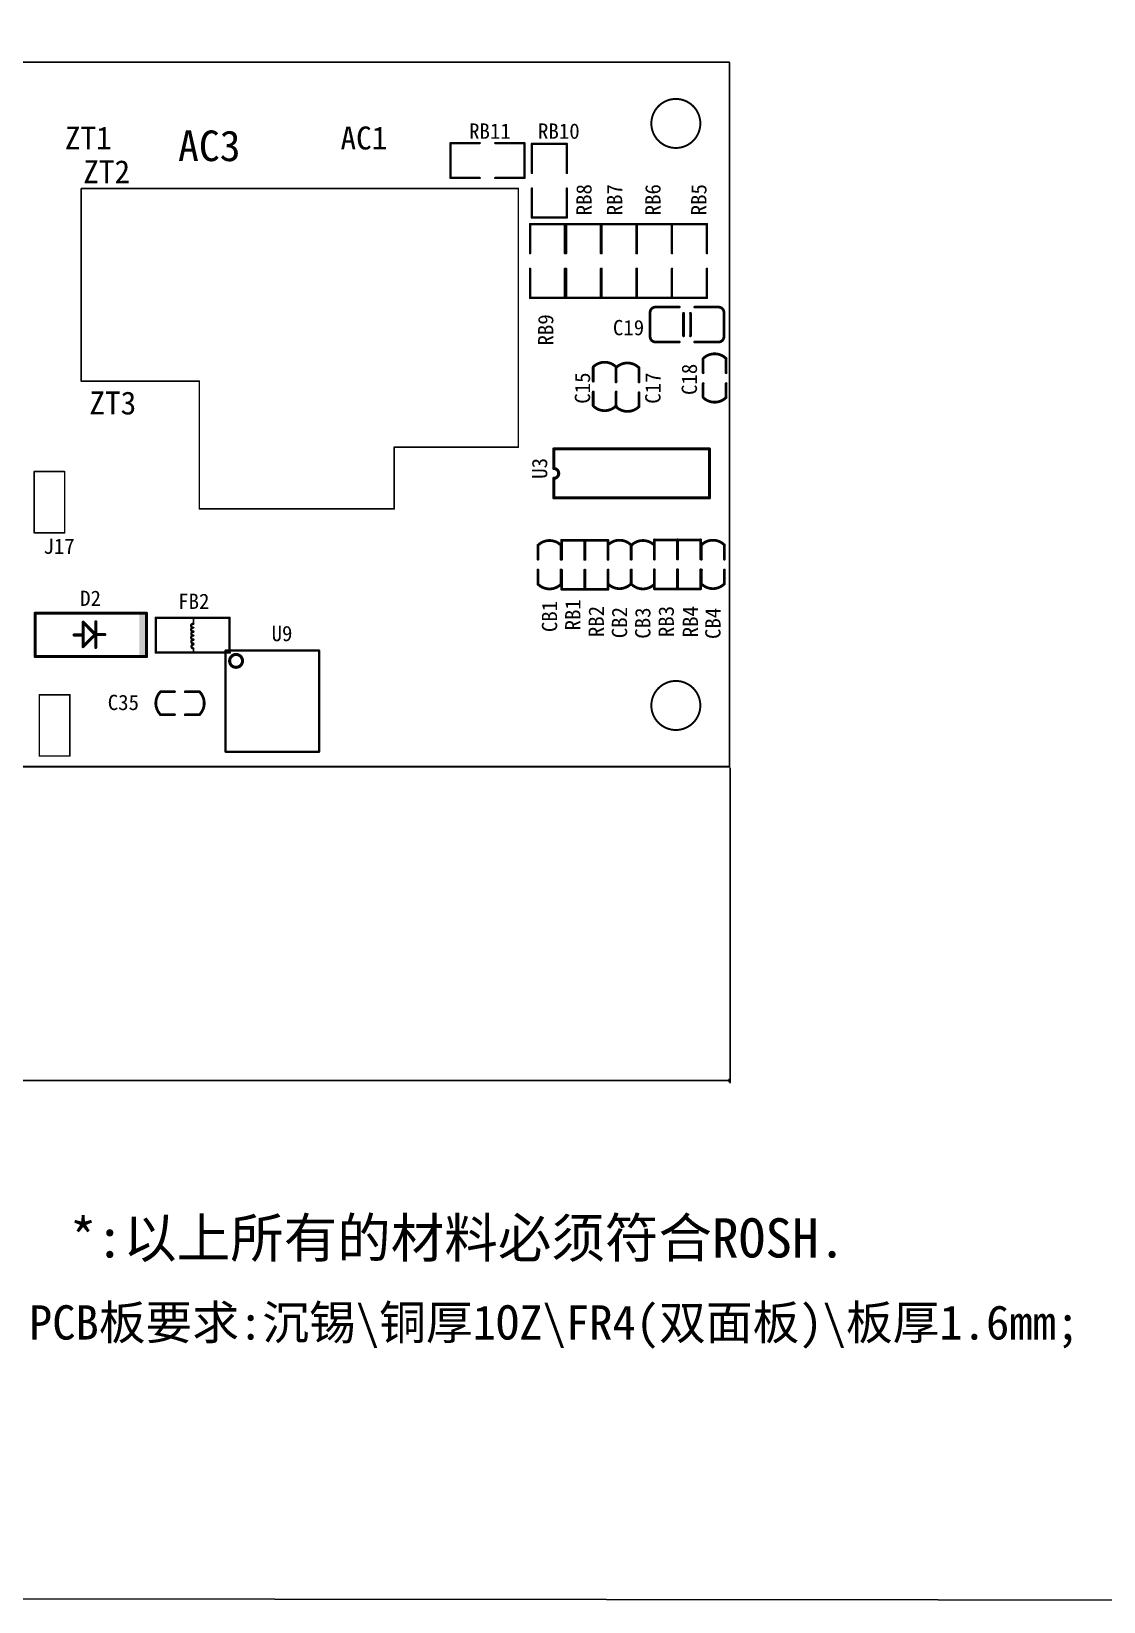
# Model space of a CAD drawing. Extents: x 761 to 1259, y 401 to 597.
# Drawn here: x 1091.6 to 1161.6, y 401.1 to 503.6 of the extents above; entities that cross this region are included whole.
import ezdxf

# ---------------------------------------------------------------- set-up
doc = ezdxf.new("R2010")
doc.units = 0
doc.header["$MEASUREMENT"] = 0
doc.layers.get('0').update_dxf_attribs({"linetype": 'CONTINUOUS'})
doc.layers.get('Defpoints').update_dxf_attribs({"linetype": 'CONTINUOUS'})
doc.layers.add('BOTTOMOVERLAY', color=7, linetype='CONTINUOUS')
doc.layers.add('KEEPOUTLAYER', color=6, linetype='CONTINUOUS')
doc.styles.get("Standard").update_dxf_attribs({"font": ''})
doc.styles.get('Standard').set_extended_font_data('SimSun')
doc.dimstyles.get("Standard").update_dxf_attribs({"dimtxt": 0.18, "dimasz": 0.18, "dimexe": 0.18, "dimexo": 0.0625, "dimgap": 0.09, "dimtad": 0, "dimtih": 1, "dimtoh": 1, "dimdec": 4, "dimzin": 0, "dimdsep": 46, "dimtxsty": 'Standard', "dimcen": 0.09, "dimadec": 0, "dimazin": 0, "dimtfac": 1, "dimtdec": 4, "dimtofl": 0, "dimtmove": 0, "dimatfit": 0, "dimfxl": 1, "dimtolj": 1, "dimtzin": 0, "dimarcsym": 0})

# ---------------------------------------------------------------- blocks, each defined once
blk = doc.blocks.new('0805_B_11')
at = {"layer": 'BOTTOMOVERLAY', "const_width": 0.15}
for points in [[(-2.41, -1.14), (-2.41, 1.14)], [(-0.51, 1.14), (-2.41, 1.14)], [(2.41, 1.14), (0.51, 1.14)], [(2.41, -1.14), (2.41, 1.14)], [(-0.51, -1.14), (-2.41, -1.14)], [(2.41, -1.14), (0.51, -1.14)]]:
    blk.add_lwpolyline(points, dxfattribs=at)
at = {"layer": 'BOTTOMOVERLAY', "const_width": 0.075}
for points in [[(-2.45, 1.14, 1), (-2.38, 1.14, 1)], [(-2.45, 1.14, 1), (-2.38, 1.14, 1)], [(-0.55, 1.14, 1), (-0.47, 1.14, 1)], [(0.47, 1.14, 1), (0.55, 1.14, 1)], [(2.38, 1.14, 1), (2.45, 1.14, 1)], [(2.38, 1.14, 1), (2.45, 1.14, 1)], [(-2.45, -1.14, 1), (-2.38, -1.14, 1)], [(-2.45, -1.14, 1), (-2.38, -1.14, 1)], [(-0.55, -1.14, 1), (-0.47, -1.14, 1)], [(0.47, -1.14, 1), (0.55, -1.14, 1)], [(2.38, -1.14, 1), (2.45, -1.14, 1)], [(2.38, -1.14, 1), (2.45, -1.14, 1)]]:
    blk.add_lwpolyline(points, format="xyb", close=True, dxfattribs=at)
blk = doc.blocks.new('0805_B_12')
at = {"layer": 'BOTTOMOVERLAY', "const_width": 0.15}
for points in [[(-2.41, 1.14), (-2.41, -1.14)], [(-2.41, 1.14), (-0.51, 1.14)], [(0.51, 1.14), (2.41, 1.14)], [(2.41, 1.14), (2.41, -1.14)], [(-2.41, -1.14), (-0.51, -1.14)], [(0.51, -1.14), (2.41, -1.14)]]:
    blk.add_lwpolyline(points, dxfattribs=at)
at = {"layer": 'BOTTOMOVERLAY', "const_width": 0.075}
for points in [[(-2.45, 1.14, 1), (-2.38, 1.14, 1)], [(-2.45, 1.14, 1), (-2.38, 1.14, 1)], [(-0.55, 1.14, 1), (-0.47, 1.14, 1)], [(0.47, 1.14, 1), (0.55, 1.14, 1)], [(2.38, 1.14, 1), (2.45, 1.14, 1)], [(2.38, 1.14, 1), (2.45, 1.14, 1)], [(-2.45, -1.14, 1), (-2.38, -1.14, 1)], [(-2.45, -1.14, 1), (-2.38, -1.14, 1)], [(-0.55, -1.14, 1), (-0.47, -1.14, 1)], [(0.47, -1.14, 1), (0.55, -1.14, 1)], [(2.38, -1.14, 1), (2.45, -1.14, 1)], [(2.38, -1.14, 1), (2.45, -1.14, 1)]]:
    blk.add_lwpolyline(points, format="xyb", close=True, dxfattribs=at)
blk = doc.blocks.new('0805_B_13')
at = {"layer": 'BOTTOMOVERLAY', "const_width": 0.15}
for points in [[(-2.41, 1.14), (-2.41, -1.14)], [(-2.41, 1.14), (-0.51, 1.14)], [(0.51, 1.14), (2.41, 1.14)], [(2.41, 1.14), (2.41, -1.14)], [(-2.41, -1.14), (-0.51, -1.14)], [(0.51, -1.14), (2.41, -1.14)]]:
    blk.add_lwpolyline(points, dxfattribs=at)
at = {"layer": 'BOTTOMOVERLAY', "const_width": 0.075}
for points in [[(-2.45, 1.14, 1), (-2.38, 1.14, 1)], [(-2.45, 1.14, 1), (-2.38, 1.14, 1)], [(-0.55, 1.14, 1), (-0.47, 1.14, 1)], [(0.47, 1.14, 1), (0.55, 1.14, 1)], [(2.38, 1.14, 1), (2.45, 1.14, 1)], [(2.38, 1.14, 1), (2.45, 1.14, 1)], [(-2.45, -1.14, 1), (-2.38, -1.14, 1)], [(-2.45, -1.14, 1), (-2.38, -1.14, 1)], [(-0.55, -1.14, 1), (-0.47, -1.14, 1)], [(0.47, -1.14, 1), (0.55, -1.14, 1)], [(2.38, -1.14, 1), (2.45, -1.14, 1)], [(2.38, -1.14, 1), (2.45, -1.14, 1)]]:
    blk.add_lwpolyline(points, format="xyb", close=True, dxfattribs=at)
blk = doc.blocks.new('SMD_LM7805_B_40')
at = {"layer": 'BOTTOMOVERLAY', "const_width": 0.15}
for points in [[(-3.3, 5.21), (-3.3, -0.89)], [(-3.3, 5.21), (0, 5.21)], [(0, 5.21), (3.3, 5.21)], [(3.3, 5.21), (3.3, -0.89)], [(-3.3, -0.89), (0, -0.89)], [(0, -0.89), (3.3, -0.89)]]:
    blk.add_lwpolyline(points, dxfattribs=at)
at = {"layer": 'BOTTOMOVERLAY'}
for points, const_width in [([(-3.34, 5.21, 1), (-3.26, 5.21, 1)], 0.075), ([(-3.34, 5.21, 1), (-3.26, 5.21, 1)], 0.075), ([(-0.04, 5.21, 1), (0.04, 5.21, 1)], 0.075), ([(-0.04, 5.21, 1), (0.04, 5.21, 1)], 0.075), ([(3.26, 5.21, 1), (3.34, 5.21, 1)], 0.075), ([(3.26, 5.21, 1), (3.34, 5.21, 1)], 0.075), ([(3.05, -0.21, 1), (2.21, -0.21, 1)], 0.2), ([(-3.34, -0.89, 1), (-3.26, -0.89, 1)], 0.075), ([(-3.34, -0.89, 1), (-3.26, -0.89, 1)], 0.075), ([(-0.04, -0.89, 1), (0.04, -0.89, 1)], 0.075), ([(-0.04, -0.89, 1), (0.04, -0.89, 1)], 0.075), ([(2.16, -0.21, 1), (2.26, -0.21, 1)], 0.1), ([(3, -0.21, 1), (3.1, -0.21, 1)], 0.1), ([(3.26, -0.89, 1), (3.34, -0.89, 1)], 0.075), ([(3.26, -0.89, 1), (3.34, -0.89, 1)], 0.075)]:
    blk.add_lwpolyline(points, format="xyb", close=True, dxfattribs=dict(at, const_width=const_width))
blk = doc.blocks.new('RN8207C_B_46')
at = {"layer": 'BOTTOMOVERLAY', "const_width": 0.2}
for points in [[(-1.6, 5.08), (-1.6, -5.08)], [(-1.6, 5.08), (1.6, 5.08)], [(1.6, 5.08), (1.6, -5.08)], [(-1.6, -5.08), (-0.32, -5.08)], [(0.32, -5.08), (1.6, -5.08)]]:
    blk.add_lwpolyline(points, dxfattribs=at)
at = {"layer": 'BOTTOMOVERLAY', "const_width": 0.1}
for points in [[(-1.65, 5.08, 1), (-1.55, 5.08, 1)], [(-1.65, 5.08, 1), (-1.55, 5.08, 1)], [(1.55, 5.08, 1), (1.65, 5.08, 1)], [(1.55, 5.08, 1), (1.65, 5.08, 1)], [(-1.65, -5.08, 1), (-1.55, -5.08, 1)], [(-1.65, -5.08, 1), (-1.55, -5.08, 1)], [(-0.37, -5.08, 1), (-0.27, -5.08, 1)], [(-0.37, -5.08, 1), (-0.27, -5.08, 1)], [(0.27, -5.08, 1), (0.37, -5.08, 1)], [(0.27, -5.08, 1), (0.37, -5.08, 1)], [(1.55, -5.08, 1), (1.65, -5.08, 1)], [(1.55, -5.08, 1), (1.65, -5.08, 1)]]:
    blk.add_lwpolyline(points, format="xyb", close=True, dxfattribs=at)
at = {"layer": 'BOTTOMOVERLAY', "const_width": 0.2}
blk.add_lwpolyline([(-0.32, -5.08, -1), (0.32, -5.08)], format="xyb", dxfattribs=at)
blk = doc.blocks.new('0805_B_54')
at = {"layer": 'BOTTOMOVERLAY', "const_width": 0.15}
for points in [[(-2.41, 1.14), (-2.41, -1.14)], [(-2.41, 1.14), (-0.51, 1.14)], [(0.51, 1.14), (2.41, 1.14)], [(2.41, 1.14), (2.41, -1.14)], [(-2.41, -1.14), (-0.51, -1.14)], [(0.51, -1.14), (2.41, -1.14)]]:
    blk.add_lwpolyline(points, dxfattribs=at)
at = {"layer": 'BOTTOMOVERLAY', "const_width": 0.075}
for points in [[(-2.45, 1.14, 1), (-2.38, 1.14, 1)], [(-2.45, 1.14, 1), (-2.38, 1.14, 1)], [(-0.55, 1.14, 1), (-0.47, 1.14, 1)], [(0.47, 1.14, 1), (0.55, 1.14, 1)], [(2.38, 1.14, 1), (2.45, 1.14, 1)], [(2.38, 1.14, 1), (2.45, 1.14, 1)], [(-2.45, -1.14, 1), (-2.38, -1.14, 1)], [(-2.45, -1.14, 1), (-2.38, -1.14, 1)], [(-0.55, -1.14, 1), (-0.47, -1.14, 1)], [(0.47, -1.14, 1), (0.55, -1.14, 1)], [(2.38, -1.14, 1), (2.45, -1.14, 1)], [(2.38, -1.14, 1), (2.45, -1.14, 1)]]:
    blk.add_lwpolyline(points, format="xyb", close=True, dxfattribs=at)
blk = doc.blocks.new('0603_B_55')
at = {"layer": 'BOTTOMOVERLAY', "const_width": 0.178}
for points in [[(-0.36, 0.77), (-1.61, 0.77)], [(-1.61, 0.77), (-1.61, -0.73)], [(1.59, 0.77), (0.34, 0.77)], [(1.59, 0.77), (1.59, -0.73)], [(-0.36, -0.73), (-1.61, -0.73)], [(1.59, -0.73), (0.34, -0.73)]]:
    blk.add_lwpolyline(points, dxfattribs=at)
at = {"layer": 'BOTTOMOVERLAY', "const_width": 0.0889}
for points in [[(-1.66, 0.77, 1), (-1.57, 0.77, 1)], [(-1.66, 0.77, 1), (-1.57, 0.77, 1)], [(-0.41, 0.77, 1), (-0.32, 0.77, 1)], [(0.29, 0.77, 1), (0.38, 0.77, 1)], [(1.54, 0.77, 1), (1.63, 0.77, 1)], [(1.54, 0.77, 1), (1.63, 0.77, 1)], [(-1.66, -0.73, 1), (-1.57, -0.73, 1)], [(-1.66, -0.73, 1), (-1.57, -0.73, 1)], [(-0.41, -0.73, 1), (-0.32, -0.73, 1)], [(0.29, -0.73, 1), (0.38, -0.73, 1)], [(1.54, -0.73, 1), (1.63, -0.73, 1)], [(1.54, -0.73, 1), (1.63, -0.73, 1)]]:
    blk.add_lwpolyline(points, format="xyb", close=True, dxfattribs=at)
blk = doc.blocks.new('0603_B_56')
at = {"layer": 'BOTTOMOVERLAY', "const_width": 0.178}
for points in [[(-1.61, 0.77), (-0.36, 0.77)], [(-1.61, -0.73), (-1.61, 0.77)], [(0.34, 0.77), (1.59, 0.77)], [(1.59, -0.73), (1.59, 0.77)], [(-1.61, -0.73), (-0.36, -0.73)], [(0.34, -0.73), (1.59, -0.73)]]:
    blk.add_lwpolyline(points, dxfattribs=at)
at = {"layer": 'BOTTOMOVERLAY', "const_width": 0.0889}
for points in [[(-1.66, 0.77, 1), (-1.57, 0.77, 1)], [(-1.66, 0.77, 1), (-1.57, 0.77, 1)], [(-0.41, 0.77, 1), (-0.32, 0.77, 1)], [(0.29, 0.77, 1), (0.38, 0.77, 1)], [(1.54, 0.77, 1), (1.63, 0.77, 1)], [(1.54, 0.77, 1), (1.63, 0.77, 1)], [(-1.66, -0.73, 1), (-1.57, -0.73, 1)], [(-1.66, -0.73, 1), (-1.57, -0.73, 1)], [(-0.41, -0.73, 1), (-0.32, -0.73, 1)], [(0.29, -0.73, 1), (0.38, -0.73, 1)], [(1.54, -0.73, 1), (1.63, -0.73, 1)], [(1.54, -0.73, 1), (1.63, -0.73, 1)]]:
    blk.add_lwpolyline(points, format="xyb", close=True, dxfattribs=at)
blk = doc.blocks.new('0603_B_57')
at = {"layer": 'BOTTOMOVERLAY', "const_width": 0.178}
for points in [[(-1.61, -0.73), (-1.61, 0.77)], [(-1.61, 0.77), (-0.36, 0.77)], [(0.34, 0.77), (1.59, 0.77)], [(1.59, -0.73), (1.59, 0.77)], [(-1.61, -0.73), (-0.36, -0.73)], [(0.34, -0.73), (1.59, -0.73)]]:
    blk.add_lwpolyline(points, dxfattribs=at)
at = {"layer": 'BOTTOMOVERLAY', "const_width": 0.0889}
for points in [[(-1.66, 0.77, 1), (-1.57, 0.77, 1)], [(-1.66, 0.77, 1), (-1.57, 0.77, 1)], [(-0.41, 0.77, 1), (-0.32, 0.77, 1)], [(0.29, 0.77, 1), (0.38, 0.77, 1)], [(1.54, 0.77, 1), (1.63, 0.77, 1)], [(1.54, 0.77, 1), (1.63, 0.77, 1)], [(-1.66, -0.73, 1), (-1.57, -0.73, 1)], [(-1.66, -0.73, 1), (-1.57, -0.73, 1)], [(-0.41, -0.73, 1), (-0.32, -0.73, 1)], [(0.29, -0.73, 1), (0.38, -0.73, 1)], [(1.54, -0.73, 1), (1.63, -0.73, 1)], [(1.54, -0.73, 1), (1.63, -0.73, 1)]]:
    blk.add_lwpolyline(points, format="xyb", close=True, dxfattribs=at)
blk = doc.blocks.new('0603_B_58')
at = {"layer": 'BOTTOMOVERLAY', "const_width": 0.178}
for points in [[(-1.61, -0.73), (-1.61, 0.77)], [(-1.61, 0.77), (-0.36, 0.77)], [(0.34, 0.77), (1.59, 0.77)], [(1.59, -0.73), (1.59, 0.77)], [(-1.61, -0.73), (-0.36, -0.73)], [(0.34, -0.73), (1.59, -0.73)]]:
    blk.add_lwpolyline(points, dxfattribs=at)
at = {"layer": 'BOTTOMOVERLAY', "const_width": 0.0889}
for points in [[(-1.66, 0.77, 1), (-1.57, 0.77, 1)], [(-1.66, 0.77, 1), (-1.57, 0.77, 1)], [(-0.41, 0.77, 1), (-0.32, 0.77, 1)], [(0.29, 0.77, 1), (0.38, 0.77, 1)], [(1.54, 0.77, 1), (1.63, 0.77, 1)], [(1.54, 0.77, 1), (1.63, 0.77, 1)], [(-1.66, -0.73, 1), (-1.57, -0.73, 1)], [(-1.66, -0.73, 1), (-1.57, -0.73, 1)], [(-0.41, -0.73, 1), (-0.32, -0.73, 1)], [(0.29, -0.73, 1), (0.38, -0.73, 1)], [(1.54, -0.73, 1), (1.63, -0.73, 1)], [(1.54, -0.73, 1), (1.63, -0.73, 1)]]:
    blk.add_lwpolyline(points, format="xyb", close=True, dxfattribs=at)
blk = doc.blocks.new('0805L_B_152')
at = {"layer": 'BOTTOMOVERLAY'}
for points, const_width in [([(-2.41, 1.14), (2.41, 1.14)], 0.15), ([(-2.41, -1.14), (-2.41, 1.14)], 0.15), ([(-0.05, 0.74), (-0.05, 1.14)], 0.12), ([(2.41, -1.14), (2.41, 1.14)], 0.15), ([(-0.05, -1.14), (-0.05, -0.87)], 0.12), ([(-2.42, -1.14), (2.41, -1.14)], 0.15)]:
    blk.add_lwpolyline(points, dxfattribs=dict(at, const_width=const_width))
for points, const_width in [([(-2.45, 1.14, 1), (-2.38, 1.14, 1)], 0.075), ([(-2.45, 1.14, 1), (-2.38, 1.14, 1)], 0.075), ([(-0.08, 1.14, 1), (-0.02, 1.14, 1)], 0.06), ([(2.38, 1.14, 1), (2.45, 1.14, 1)], 0.075), ([(2.38, 1.14, 1), (2.45, 1.14, 1)], 0.075), ([(-0.08, 0.74, 1), (-0.01, 0.74, 1)], 0.075), ([(-0.08, 0.49, 1), (-0.01, 0.49, 1)], 0.075), ([(-0.08, 0.49, 1), (-0.01, 0.49, 1)], 0.075), ([(-0.08, 0.24, 1), (-0.01, 0.24, 1)], 0.075), ([(-0.08, 0.22, 1), (0, 0.22, 1)], 0.075), ([(-0.08, -0.03, 1), (0, -0.03, 1)], 0.075), ([(-0.08, -0.03, 1), (0, -0.03, 1)], 0.075), ([(-0.08, 0.74, 1), (-0.02, 0.74, 1)], 0.06), ([(-0.08, -0.28, 1), (0, -0.28, 1)], 0.075), ([(-0.08, -0.3, 1), (0, -0.3, 1)], 0.075), ([(-0.08, -0.55, 1), (0, -0.55, 1)], 0.075), ([(-0.08, -0.61, 1), (0, -0.61, 1)], 0.075), ([(-0.08, -0.87, 1), (0, -0.87, 1)], 0.075), ([(-0.08, -0.87, 1), (-0.02, -0.87, 1)], 0.06), ([(-2.46, -1.14, 1), (-2.38, -1.14, 1)], 0.075), ([(-2.45, -1.14, 1), (-2.38, -1.14, 1)], 0.075), ([(-0.08, -1.14, 1), (-0.02, -1.14, 1)], 0.06), ([(2.38, -1.14, 1), (2.45, -1.14, 1)], 0.075), ([(2.38, -1.14, 1), (2.45, -1.14, 1)], 0.075)]:
    blk.add_lwpolyline(points, format="xyb", close=True, dxfattribs=dict(at, const_width=const_width))
at = {"layer": 'BOTTOMOVERLAY', "const_width": 0.15}
for points in [[(-0.04, 0.74, -1.13328), (-0.04, 0.49)], [(-0.04, 0.49, -1.13328), (-0.04, 0.24)], [(-0.04, 0.22, -1.026529), (-0.04, -0.03)], [(-0.04, -0.03, -1.13328), (-0.04, -0.28)], [(-0.04, -0.3, -1.026529), (-0.04, -0.55)], [(-0.04, -0.61, -0.895675), (-0.04, -0.87)]]:
    blk.add_lwpolyline(points, format="xyb", dxfattribs=at)
blk = doc.blocks.new('4007_4148_SMT_B_153')
at = {"layer": 'BOTTOMOVERLAY', "const_width": 0.203}
for points in [[(3.8, 1.4), (-3.47, 1.4)], [(-3.47, 1.4), (-3.47, -1.42)], [(3.8, 1.4), (3.8, -1.42)], [(-0.34, 0), (-0.93, 0)], [(-0.34, 0.76), (-0.34, -0.84)], [(0.47, -0.05), (-0.34, 0.76)], [(0.49, 0), (-0.34, -0.84)], [(0.49, -0.05), (0.47, -0.05)], [(0.49, 0.81), (0.49, -0.86)], [(1.08, -0.03), (0.49, -0.03)], [(3.8, -1.42), (-3.47, -1.42)]]:
    blk.add_lwpolyline(points, dxfattribs=at)
at = {"layer": 'BOTTOMOVERLAY', "const_width": 0.102}
for points in [[(-3.52, 1.4, 1), (-3.42, 1.4, 1)], [(-3.52, 1.4, 1), (-3.42, 1.4, 1)], [(3.75, 1.4, 1), (3.85, 1.4, 1)], [(3.75, 1.4, 1), (3.85, 1.4, 1)], [(-0.98, 0, 1), (-0.88, 0, 1)], [(-0.39, 0.76, 1), (-0.29, 0.76, 1)], [(-0.39, 0.76, 1), (-0.29, 0.76, 1)], [(-0.39, 0, 1), (-0.29, 0, 1)], [(0.42, -0.05, 1), (0.52, -0.05, 1)], [(0.42, -0.05, 1), (0.52, -0.05, 1)], [(0.44, 0.81, 1), (0.54, 0.81, 1)], [(0.44, 0, 1), (0.54, 0, 1)], [(0.44, -0.03, 1), (0.54, -0.03, 1)], [(0.44, -0.05, 1), (0.54, -0.05, 1)], [(1.03, -0.03, 1), (1.13, -0.03, 1)], [(-0.39, -0.84, 1), (-0.29, -0.84, 1)], [(-0.39, -0.84, 1), (-0.29, -0.84, 1)], [(0.44, -0.86, 1), (0.54, -0.86, 1)], [(-3.52, -1.42, 1), (-3.42, -1.42, 1)], [(-3.52, -1.42, 1), (-3.42, -1.42, 1)], [(3.75, -1.42, 1), (3.85, -1.42, 1)], [(3.75, -1.42, 1), (3.85, -1.42, 1)]]:
    blk.add_lwpolyline(points, format="xyb", close=True, dxfattribs=at)
at = {"layer": 'BOTTOMOVERLAY'}
blk.add_solid([(3.34, -1.5), (3.9, -1.5), (3.34, 1.5), (3.9, 1.5)], dxfattribs=at)
blk = doc.blocks.new('0603C_B_155')
at = {"layer": 'BOTTOMOVERLAY', "const_width": 0.18}
for points in [[(-0.75, 1.26, -0.414214), (0.75, 1.26)], [(0.75, -1.28, -0.414214), (-0.75, -1.28)]]:
    blk.add_lwpolyline(points, format="xyb", dxfattribs=at)
for points in [[(-0.75, 0.35), (-0.75, 1.26)], [(0.75, 0.35), (0.75, 1.26)], [(-0.75, -1.28), (-0.75, -0.35)], [(0.75, -1.28), (0.75, -0.35)]]:
    blk.add_lwpolyline(points, dxfattribs=at)
at = {"layer": 'BOTTOMOVERLAY', "const_width": 0.09}
for points in [[(-0.79, 1.26, 1), (-0.7, 1.26, 1)], [(-0.79, 1.26, 1), (-0.7, 1.26, 1)], [(0.71, 1.26, 1), (0.8, 1.26, 1)], [(0.71, 1.26, 1), (0.8, 1.26, 1)], [(-0.79, 0.35, 1), (-0.7, 0.35, 1)], [(0.71, 0.35, 1), (0.8, 0.35, 1)], [(-0.79, -0.35, 1), (-0.7, -0.35, 1)], [(0.71, -0.35, 1), (0.8, -0.35, 1)], [(-0.79, -1.28, 1), (-0.7, -1.28, 1)], [(-0.79, -1.28, 1), (-0.7, -1.28, 1)], [(0.71, -1.28, 1), (0.8, -1.28, 1)], [(0.71, -1.28, 1), (0.8, -1.28, 1)]]:
    blk.add_lwpolyline(points, format="xyb", close=True, dxfattribs=at)
blk = doc.blocks.new('0603C_B_156')
at = {"layer": 'BOTTOMOVERLAY', "const_width": 0.18}
for points in [[(-0.75, 1.26, -0.414214), (0.75, 1.26)], [(0.75, -1.28, -0.414214), (-0.75, -1.28)]]:
    blk.add_lwpolyline(points, format="xyb", dxfattribs=at)
for points in [[(-0.75, 1.26), (-0.75, 0.35)], [(0.75, 1.26), (0.75, 0.35)], [(-0.75, -0.35), (-0.75, -1.28)], [(0.75, -0.35), (0.75, -1.28)]]:
    blk.add_lwpolyline(points, dxfattribs=at)
at = {"layer": 'BOTTOMOVERLAY', "const_width": 0.09}
for points in [[(-0.79, 1.26, 1), (-0.7, 1.26, 1)], [(-0.79, 1.26, 1), (-0.7, 1.26, 1)], [(0.71, 1.26, 1), (0.8, 1.26, 1)], [(0.71, 1.26, 1), (0.8, 1.26, 1)], [(-0.79, 0.35, 1), (-0.7, 0.35, 1)], [(0.71, 0.35, 1), (0.8, 0.35, 1)], [(-0.79, -0.35, 1), (-0.7, -0.35, 1)], [(0.71, -0.35, 1), (0.8, -0.35, 1)], [(-0.79, -1.28, 1), (-0.7, -1.28, 1)], [(-0.79, -1.28, 1), (-0.7, -1.28, 1)], [(0.71, -1.28, 1), (0.8, -1.28, 1)], [(0.71, -1.28, 1), (0.8, -1.28, 1)]]:
    blk.add_lwpolyline(points, format="xyb", close=True, dxfattribs=at)
blk = doc.blocks.new('0603C_B_157')
at = {"layer": 'BOTTOMOVERLAY', "const_width": 0.18}
for points in [[(-0.75, 1.26, -0.414214), (0.75, 1.26)], [(0.75, -1.28, -0.414214), (-0.75, -1.28)]]:
    blk.add_lwpolyline(points, format="xyb", dxfattribs=at)
for points in [[(-0.75, 0.35), (-0.75, 1.26)], [(0.75, 0.35), (0.75, 1.26)], [(-0.75, -1.28), (-0.75, -0.35)], [(0.75, -1.28), (0.75, -0.35)]]:
    blk.add_lwpolyline(points, dxfattribs=at)
at = {"layer": 'BOTTOMOVERLAY', "const_width": 0.09}
for points in [[(-0.79, 1.26, 1), (-0.7, 1.26, 1)], [(-0.79, 1.26, 1), (-0.7, 1.26, 1)], [(0.71, 1.26, 1), (0.8, 1.26, 1)], [(0.71, 1.26, 1), (0.8, 1.26, 1)], [(-0.79, 0.35, 1), (-0.7, 0.35, 1)], [(0.71, 0.35, 1), (0.8, 0.35, 1)], [(-0.79, -0.35, 1), (-0.7, -0.35, 1)], [(0.71, -0.35, 1), (0.8, -0.35, 1)], [(-0.79, -1.28, 1), (-0.7, -1.28, 1)], [(-0.79, -1.28, 1), (-0.7, -1.28, 1)], [(0.71, -1.28, 1), (0.8, -1.28, 1)], [(0.71, -1.28, 1), (0.8, -1.28, 1)]]:
    blk.add_lwpolyline(points, format="xyb", close=True, dxfattribs=at)
blk = doc.blocks.new('0603C_B_158')
at = {"layer": 'BOTTOMOVERLAY', "const_width": 0.18}
for points in [[(-0.75, 1.26, -0.414214), (0.75, 1.26)], [(0.75, -1.28, -0.414214), (-0.75, -1.28)]]:
    blk.add_lwpolyline(points, format="xyb", dxfattribs=at)
for points in [[(-0.75, 0.35), (-0.75, 1.26)], [(0.75, 0.35), (0.75, 1.26)], [(-0.75, -1.28), (-0.75, -0.35)], [(0.75, -1.28), (0.75, -0.35)]]:
    blk.add_lwpolyline(points, dxfattribs=at)
at = {"layer": 'BOTTOMOVERLAY', "const_width": 0.09}
for points in [[(-0.79, 1.26, 1), (-0.7, 1.26, 1)], [(-0.79, 1.26, 1), (-0.7, 1.26, 1)], [(0.71, 1.26, 1), (0.8, 1.26, 1)], [(0.71, 1.26, 1), (0.8, 1.26, 1)], [(-0.79, 0.35, 1), (-0.7, 0.35, 1)], [(0.71, 0.35, 1), (0.8, 0.35, 1)], [(-0.79, -0.35, 1), (-0.7, -0.35, 1)], [(0.71, -0.35, 1), (0.8, -0.35, 1)], [(-0.79, -1.28, 1), (-0.7, -1.28, 1)], [(-0.79, -1.28, 1), (-0.7, -1.28, 1)], [(0.71, -1.28, 1), (0.8, -1.28, 1)], [(0.71, -1.28, 1), (0.8, -1.28, 1)]]:
    blk.add_lwpolyline(points, format="xyb", close=True, dxfattribs=at)
blk = doc.blocks.new('0603C_B_168')
at = {"layer": 'BOTTOMOVERLAY', "const_width": 0.18}
for points in [[(-0.75, 1.26, -0.414214), (0.75, 1.26)], [(0.75, -1.28, -0.414214), (-0.75, -1.28)]]:
    blk.add_lwpolyline(points, format="xyb", dxfattribs=at)
for points in [[(-0.75, 0.35), (-0.75, 1.26)], [(0.75, 0.35), (0.75, 1.26)], [(-0.75, -1.28), (-0.75, -0.35)], [(0.75, -1.28), (0.75, -0.35)]]:
    blk.add_lwpolyline(points, dxfattribs=at)
at = {"layer": 'BOTTOMOVERLAY', "const_width": 0.09}
for points in [[(-0.79, 1.26, 1), (-0.7, 1.26, 1)], [(-0.79, 1.26, 1), (-0.7, 1.26, 1)], [(0.71, 1.26, 1), (0.8, 1.26, 1)], [(0.71, 1.26, 1), (0.8, 1.26, 1)], [(-0.79, 0.35, 1), (-0.7, 0.35, 1)], [(0.71, 0.35, 1), (0.8, 0.35, 1)], [(-0.79, -0.35, 1), (-0.7, -0.35, 1)], [(0.71, -0.35, 1), (0.8, -0.35, 1)], [(-0.79, -1.28, 1), (-0.7, -1.28, 1)], [(-0.79, -1.28, 1), (-0.7, -1.28, 1)], [(0.71, -1.28, 1), (0.8, -1.28, 1)], [(0.71, -1.28, 1), (0.8, -1.28, 1)]]:
    blk.add_lwpolyline(points, format="xyb", close=True, dxfattribs=at)
blk = doc.blocks.new('0805C_B_183')
at = {"layer": 'BOTTOMOVERLAY', "const_width": 0.178}
for points in [[(-2.41, 0.79, -0.414214), (-2.06, 1.14)], [(2.06, 1.14, -0.414214), (2.41, 0.79)], [(-2.06, -1.14, -0.414214), (-2.41, -0.79)], [(2.41, -0.79, -0.414214), (2.06, -1.14)]]:
    blk.add_lwpolyline(points, format="xyb", dxfattribs=at)
for points in [[(-0.51, 1.14), (-2.06, 1.14)], [(2.06, 1.14), (0.51, 1.14)], [(-2.41, 0.78), (-2.41, -0.79)], [(-0.23, 0.74), (-0.23, -0.74)], [(0.23, 0.74), (0.23, -0.74)], [(2.41, 0.79), (2.41, -0.79)], [(-0.51, -1.14), (-2.06, -1.14)], [(2.06, -1.14), (0.51, -1.14)]]:
    blk.add_lwpolyline(points, dxfattribs=at)
at = {"layer": 'BOTTOMOVERLAY', "const_width": 0.0889}
for points in [[(-2.1, 1.14, 1), (-2.02, 1.14, 1)], [(-2.1, 1.14, 1), (-2.02, 1.14, 1)], [(-0.55, 1.14, 1), (-0.46, 1.14, 1)], [(0.46, 1.14, 1), (0.55, 1.14, 1)], [(2.01, 1.14, 1), (2.1, 1.14, 1)], [(2.01, 1.14, 1), (2.1, 1.14, 1)], [(-2.46, 0.79, 1), (-2.37, 0.79, 1)], [(-2.45, 0.78, 1), (-2.37, 0.78, 1)], [(-0.27, 0.74, 1), (-0.18, 0.74, 1)], [(0.18, 0.74, 1), (0.27, 0.74, 1)], [(2.37, 0.79, 1), (2.46, 0.79, 1)], [(2.37, 0.79, 1), (2.45, 0.79, 1)], [(-2.45, -0.79, 1), (-2.37, -0.79, 1)], [(-2.45, -0.79, 1), (-2.37, -0.79, 1)], [(-0.27, -0.74, 1), (-0.18, -0.74, 1)], [(0.18, -0.74, 1), (0.27, -0.74, 1)], [(2.37, -0.79, 1), (2.46, -0.79, 1)], [(2.37, -0.79, 1), (2.46, -0.79, 1)], [(-2.1, -1.14, 1), (-2.01, -1.14, 1)], [(-2.1, -1.14, 1), (-2.01, -1.14, 1)], [(-0.55, -1.14, 1), (-0.46, -1.14, 1)], [(0.46, -1.14, 1), (0.55, -1.14, 1)], [(2.02, -1.14, 1), (2.1, -1.14, 1)], [(2.02, -1.14, 1), (2.1, -1.14, 1)]]:
    blk.add_lwpolyline(points, format="xyb", close=True, dxfattribs=at)
blk = doc.blocks.new('0603C_B_184')
at = {"layer": 'BOTTOMOVERLAY', "const_width": 0.18}
for points in [[(-0.75, 1.26, -0.414214), (0.75, 1.26)], [(0.75, -1.28, -0.414214), (-0.75, -1.28)]]:
    blk.add_lwpolyline(points, format="xyb", dxfattribs=at)
for points in [[(-0.75, 1.26), (-0.75, 0.35)], [(0.75, 1.26), (0.75, 0.35)], [(-0.75, -0.35), (-0.75, -1.28)], [(0.75, -0.35), (0.75, -1.28)]]:
    blk.add_lwpolyline(points, dxfattribs=at)
at = {"layer": 'BOTTOMOVERLAY', "const_width": 0.09}
for points in [[(-0.79, 1.26, 1), (-0.7, 1.26, 1)], [(-0.79, 1.26, 1), (-0.7, 1.26, 1)], [(0.71, 1.26, 1), (0.8, 1.26, 1)], [(0.71, 1.26, 1), (0.8, 1.26, 1)], [(-0.79, 0.35, 1), (-0.7, 0.35, 1)], [(0.71, 0.35, 1), (0.8, 0.35, 1)], [(-0.79, -0.35, 1), (-0.7, -0.35, 1)], [(0.71, -0.35, 1), (0.8, -0.35, 1)], [(-0.79, -1.28, 1), (-0.7, -1.28, 1)], [(-0.79, -1.28, 1), (-0.7, -1.28, 1)], [(0.71, -1.28, 1), (0.8, -1.28, 1)], [(0.71, -1.28, 1), (0.8, -1.28, 1)]]:
    blk.add_lwpolyline(points, format="xyb", close=True, dxfattribs=at)
blk = doc.blocks.new('0603C_B_185')
at = {"layer": 'BOTTOMOVERLAY', "const_width": 0.18}
for points in [[(-0.75, 1.26, -0.414214), (0.75, 1.26)], [(0.75, -1.28, -0.414214), (-0.75, -1.28)]]:
    blk.add_lwpolyline(points, format="xyb", dxfattribs=at)
for points in [[(-0.75, 1.26), (-0.75, 0.35)], [(0.75, 1.26), (0.75, 0.35)], [(-0.75, -0.35), (-0.75, -1.28)], [(0.75, -0.35), (0.75, -1.28)]]:
    blk.add_lwpolyline(points, dxfattribs=at)
at = {"layer": 'BOTTOMOVERLAY', "const_width": 0.09}
for points in [[(-0.79, 1.26, 1), (-0.7, 1.26, 1)], [(-0.79, 1.26, 1), (-0.7, 1.26, 1)], [(0.71, 1.26, 1), (0.8, 1.26, 1)], [(0.71, 1.26, 1), (0.8, 1.26, 1)], [(-0.79, 0.35, 1), (-0.7, 0.35, 1)], [(0.71, 0.35, 1), (0.8, 0.35, 1)], [(-0.79, -0.35, 1), (-0.7, -0.35, 1)], [(0.71, -0.35, 1), (0.8, -0.35, 1)], [(-0.79, -1.28, 1), (-0.7, -1.28, 1)], [(-0.79, -1.28, 1), (-0.7, -1.28, 1)], [(0.71, -1.28, 1), (0.8, -1.28, 1)], [(0.71, -1.28, 1), (0.8, -1.28, 1)]]:
    blk.add_lwpolyline(points, format="xyb", close=True, dxfattribs=at)
blk = doc.blocks.new('0603C_B_187')
at = {"layer": 'BOTTOMOVERLAY', "const_width": 0.18}
for points in [[(-0.75, 1.26, -0.414214), (0.75, 1.26)], [(0.75, -1.28, -0.414214), (-0.75, -1.28)]]:
    blk.add_lwpolyline(points, format="xyb", dxfattribs=at)
for points in [[(-0.75, 1.26), (-0.75, 0.35)], [(0.75, 1.26), (0.75, 0.35)], [(-0.75, -0.35), (-0.75, -1.28)], [(0.75, -0.35), (0.75, -1.28)]]:
    blk.add_lwpolyline(points, dxfattribs=at)
at = {"layer": 'BOTTOMOVERLAY', "const_width": 0.09}
for points in [[(-0.79, 1.26, 1), (-0.7, 1.26, 1)], [(-0.79, 1.26, 1), (-0.7, 1.26, 1)], [(0.71, 1.26, 1), (0.8, 1.26, 1)], [(0.71, 1.26, 1), (0.8, 1.26, 1)], [(-0.79, 0.35, 1), (-0.7, 0.35, 1)], [(0.71, 0.35, 1), (0.8, 0.35, 1)], [(-0.79, -0.35, 1), (-0.7, -0.35, 1)], [(0.71, -0.35, 1), (0.8, -0.35, 1)], [(-0.79, -1.28, 1), (-0.7, -1.28, 1)], [(-0.79, -1.28, 1), (-0.7, -1.28, 1)], [(0.71, -1.28, 1), (0.8, -1.28, 1)], [(0.71, -1.28, 1), (0.8, -1.28, 1)]]:
    blk.add_lwpolyline(points, format="xyb", close=True, dxfattribs=at)
blk = doc.blocks.new('0805_B_210')
at = {"layer": 'BOTTOMOVERLAY', "const_width": 0.15}
for points in [[(-2.41, -1.14), (-2.41, 1.14)], [(-0.51, 1.14), (-2.41, 1.14)], [(2.41, 1.14), (0.51, 1.14)], [(2.41, -1.14), (2.41, 1.14)], [(-0.51, -1.14), (-2.41, -1.14)], [(2.41, -1.14), (0.51, -1.14)]]:
    blk.add_lwpolyline(points, dxfattribs=at)
at = {"layer": 'BOTTOMOVERLAY', "const_width": 0.075}
for points in [[(-2.45, 1.14, 1), (-2.38, 1.14, 1)], [(-2.45, 1.14, 1), (-2.38, 1.14, 1)], [(-0.55, 1.14, 1), (-0.47, 1.14, 1)], [(0.47, 1.14, 1), (0.55, 1.14, 1)], [(2.38, 1.14, 1), (2.45, 1.14, 1)], [(2.38, 1.14, 1), (2.45, 1.14, 1)], [(-2.45, -1.14, 1), (-2.38, -1.14, 1)], [(-2.45, -1.14, 1), (-2.38, -1.14, 1)], [(-0.55, -1.14, 1), (-0.47, -1.14, 1)], [(0.47, -1.14, 1), (0.55, -1.14, 1)], [(2.38, -1.14, 1), (2.45, -1.14, 1)], [(2.38, -1.14, 1), (2.45, -1.14, 1)]]:
    blk.add_lwpolyline(points, format="xyb", close=True, dxfattribs=at)
blk = doc.blocks.new('0805_B_211')
at = {"layer": 'BOTTOMOVERLAY', "const_width": 0.15}
for points in [[(-2.41, 1.14), (-2.41, -1.14)], [(-2.41, 1.14), (-0.51, 1.14)], [(0.51, 1.14), (2.41, 1.14)], [(2.41, 1.14), (2.41, -1.14)], [(-2.41, -1.14), (-0.51, -1.14)], [(0.51, -1.14), (2.41, -1.14)]]:
    blk.add_lwpolyline(points, dxfattribs=at)
at = {"layer": 'BOTTOMOVERLAY', "const_width": 0.075}
for points in [[(-2.45, 1.14, 1), (-2.38, 1.14, 1)], [(-2.45, 1.14, 1), (-2.38, 1.14, 1)], [(-0.55, 1.14, 1), (-0.47, 1.14, 1)], [(0.47, 1.14, 1), (0.55, 1.14, 1)], [(2.38, 1.14, 1), (2.45, 1.14, 1)], [(2.38, 1.14, 1), (2.45, 1.14, 1)], [(-2.45, -1.14, 1), (-2.38, -1.14, 1)], [(-2.45, -1.14, 1), (-2.38, -1.14, 1)], [(-0.55, -1.14, 1), (-0.47, -1.14, 1)], [(0.47, -1.14, 1), (0.55, -1.14, 1)], [(2.38, -1.14, 1), (2.45, -1.14, 1)], [(2.38, -1.14, 1), (2.45, -1.14, 1)]]:
    blk.add_lwpolyline(points, format="xyb", close=True, dxfattribs=at)
blk = doc.blocks.new('0805_B_212')
at = {"layer": 'BOTTOMOVERLAY', "const_width": 0.15}
for points in [[(-2.41, 1.14), (-2.41, -1.14)], [(-2.41, 1.14), (-0.51, 1.14)], [(0.51, 1.14), (2.41, 1.14)], [(2.41, 1.14), (2.41, -1.14)], [(-2.41, -1.14), (-0.51, -1.14)], [(0.51, -1.14), (2.41, -1.14)]]:
    blk.add_lwpolyline(points, dxfattribs=at)
at = {"layer": 'BOTTOMOVERLAY', "const_width": 0.075}
for points in [[(-2.45, 1.14, 1), (-2.38, 1.14, 1)], [(-2.45, 1.14, 1), (-2.38, 1.14, 1)], [(-0.55, 1.14, 1), (-0.47, 1.14, 1)], [(0.47, 1.14, 1), (0.55, 1.14, 1)], [(2.38, 1.14, 1), (2.45, 1.14, 1)], [(2.38, 1.14, 1), (2.45, 1.14, 1)], [(-2.45, -1.14, 1), (-2.38, -1.14, 1)], [(-2.45, -1.14, 1), (-2.38, -1.14, 1)], [(-0.55, -1.14, 1), (-0.47, -1.14, 1)], [(0.47, -1.14, 1), (0.55, -1.14, 1)], [(2.38, -1.14, 1), (2.45, -1.14, 1)], [(2.38, -1.14, 1), (2.45, -1.14, 1)]]:
    blk.add_lwpolyline(points, format="xyb", close=True, dxfattribs=at)
blk = doc.blocks.new('2_0_2_B_216')
at = {"layer": 'BOTTOMOVERLAY', "const_width": 0.1}
for points in [[(1, 2), (-1, 2)], [(-1, 2), (-1, -2)], [(1, 2), (1, -2)], [(1, -2), (-1, -2)]]:
    blk.add_lwpolyline(points, dxfattribs=at)
at = {"layer": 'BOTTOMOVERLAY', "const_width": 0.05}
for points in [[(-1.02, 2, 1), (-0.98, 2, 1)], [(-1.02, 2, 1), (-0.98, 2, 1)], [(0.98, 2, 1), (1.02, 2, 1)], [(0.98, 2, 1), (1.02, 2, 1)], [(-1.02, -2, 1), (-0.98, -2, 1)], [(-1.02, -2, 1), (-0.98, -2, 1)], [(0.98, -2, 1), (1.02, -2, 1)], [(0.98, -2, 1), (1.02, -2, 1)]]:
    blk.add_lwpolyline(points, format="xyb", close=True, dxfattribs=at)
blk = doc.blocks.new('2_0_2_B_218')
at = {"layer": 'BOTTOMOVERLAY', "const_width": 0.1}
for points in [[(1, 2), (-1, 2)], [(-1, 2), (-1, -2)], [(1, 2), (1, -2)], [(1, -2), (-1, -2)]]:
    blk.add_lwpolyline(points, dxfattribs=at)
at = {"layer": 'BOTTOMOVERLAY', "const_width": 0.05}
for points in [[(-1.02, 2, 1), (-0.98, 2, 1)], [(-1.02, 2, 1), (-0.98, 2, 1)], [(0.98, 2, 1), (1.02, 2, 1)], [(0.98, 2, 1), (1.02, 2, 1)], [(-1.02, -2, 1), (-0.98, -2, 1)], [(-1.02, -2, 1), (-0.98, -2, 1)], [(0.98, -2, 1), (1.02, -2, 1)], [(0.98, -2, 1), (1.02, -2, 1)]]:
    blk.add_lwpolyline(points, format="xyb", close=True, dxfattribs=at)
blk = doc.blocks.new('_Open90')
at = {"color": 0, "linetype": 'ByBlock', "lineweight": -2}
for p, q in [((0, 0), (-1, 0)), ((-0.5, 0.5), (0, 0)), ((0, 0), (-0.5, -0.5))]:
    blk.add_line(p, q, dxfattribs=at)
blk = doc.blocks.new('*D917')
at = {"color": 6, "linetype": 'Continuous', "lineweight": -2}
for p, q in [((802.15, 455.55), (802.15, 434.9)), ((1137.25, 455.49), (1137.25, 434.9)), ((802.33, 435.08), (967.23, 435.08)), ((1137.07, 435.08), (972.17, 435.08))]:
    blk.add_line(p, q, dxfattribs=at)
at = {"layer": 'Defpoints', "color": 0, "linetype": 'Continuous'}
for p in [(802.15, 455.62), (1137.25, 455.55), (1137.25, 435.08)]:
    blk.add_point(p, dxfattribs=at)
at = {"color": 6, "linetype": 'Continuous', "lineweight": -2, "xscale": 0.18, "yscale": 0.18, "zscale": 0.18, "rotation": 180}
blk.add_blockref('_Open90', (802.15, 435.08), dxfattribs=at)
at = {"color": 6, "linetype": 'Continuous', "lineweight": -2, "xscale": 0.18, "yscale": 0.18, "zscale": 0.18}
blk.add_blockref('_Open90', (1137.25, 435.08), dxfattribs=at)
at = {"color": 6, "linetype": 'Continuous', "insert": (969.7, 435.08), "char_height": 1.5, "attachment_point": 5}
blk.add_mtext('\\A1;335', dxfattribs=at)

msp = doc.modelspace()

# ---------------------------------------------------------------- linework, layer by layer
at = {"linetype": 'Continuous'}
msp.add_lwpolyline([(760.83, 596.96), (1259.19, 596.28), (1259.19, 401.05), (760.83, 401.57)], close=True, dxfattribs=at)
at = {"layer": 'KEEPOUTLAYER'}
for points, const_width in [([(1137.21, 501.56), (802.21, 501.56)], 0.1), ([(1137.21, 455.56), (1137.21, 501.56)], 0.1), ([(1123.42, 493.31), (1094.88, 493.31)], 0.1), ([(1094.88, 492.9), (1094.88, 493.31)], 0.1), ([(1123.42, 476.43), (1123.42, 493.31)], 0.1), ([(1094.88, 480.73), (1094.88, 492.9)], 0.1), ([(1102.59, 480.73), (1094.88, 480.73)], 0.1), ([(1102.59, 472.4), (1102.59, 480.73)], 0.1), ([(1123.42, 476.43), (1115.32, 476.43)], 0.1), ([(1115.32, 472.4), (1115.32, 476.43)], 0.1), ([(1115.32, 472.4), (1102.59, 472.4)], 0.1), ([(1137.21, 455.56), (802.21, 455.56)], 0.127)]:
    msp.add_lwpolyline(points, dxfattribs=dict(at, const_width=const_width))
for points, const_width in [([(1137.23, 501.56, -1), (1137.18, 501.56, -1)], 0.05), ([(1137.23, 501.56, -1), (1137.18, 501.56, -1)], 0.05), ([(1132.11, 497.56, -1), (1135.31, 497.56, -1)], 0.127), ([(1132.14, 497.56, -1), (1132.08, 497.56, -1)], 0.0635), ([(1135.34, 497.56, -1), (1135.28, 497.56, -1)], 0.0635), ([(1094.91, 493.31, -1), (1094.86, 493.31, -1)], 0.05), ([(1094.91, 493.31, -1), (1094.86, 493.31, -1)], 0.05), ([(1123.45, 493.31, -1), (1123.4, 493.31, -1)], 0.05), ([(1123.45, 493.31, -1), (1123.4, 493.31, -1)], 0.05), ([(1094.91, 492.9, -1), (1094.86, 492.9, -1)], 0.05), ([(1094.91, 492.9, -1), (1094.86, 492.9, -1)], 0.05), ([(1094.91, 480.73, -1), (1094.86, 480.73, -1)], 0.05), ([(1094.91, 480.73, -1), (1094.86, 480.73, -1)], 0.05), ([(1102.62, 480.73, -1), (1102.57, 480.73, -1)], 0.05), ([(1102.62, 480.73, -1), (1102.57, 480.73, -1)], 0.05), ([(1115.35, 476.43, -1), (1115.3, 476.43, -1)], 0.05), ([(1115.35, 476.43, -1), (1115.3, 476.43, -1)], 0.05), ([(1123.45, 476.43, -1), (1123.4, 476.43, -1)], 0.05), ([(1123.45, 476.43, -1), (1123.4, 476.43, -1)], 0.05), ([(1102.62, 472.4, -1), (1102.57, 472.4, -1)], 0.05), ([(1102.62, 472.4, -1), (1102.57, 472.4, -1)], 0.05), ([(1115.35, 472.4, -1), (1115.3, 472.4, -1)], 0.05), ([(1115.35, 472.4, -1), (1115.3, 472.4, -1)], 0.05), ([(1132.11, 459.56, -1), (1135.31, 459.56, -1)], 0.127), ([(1132.14, 459.56, -1), (1132.08, 459.56, -1)], 0.0635), ([(1135.34, 459.56, -1), (1135.28, 459.56, -1)], 0.0635), ([(1137.24, 455.56, -1), (1137.18, 455.56, -1)], 0.0635), ([(1137.23, 455.56, -1), (1137.18, 455.56, -1)], 0.05)]:
    msp.add_lwpolyline(points, format="xyb", close=True, dxfattribs=dict(at, const_width=const_width))

# ---------------------------------------------------------------- block references
at = {"xscale": -1}
for name, p, rotation in [('0805_B_11', (1121.41, 495.14), 180), ('0805_B_12', (1125.45, 493.82), 90), ('0805_B_13', (1125.33, 488.58), 270), ('0805_B_212', (1127.68, 488.58), 270), ('0805_B_211', (1130, 488.58), 90), ('0805_B_210', (1132.31, 488.58), 90), ('0805_B_54', (1134.6, 488.58), 270), ('0805C_B_183', (1134.44, 484.43), 180), ('0603C_B_187', (1129.06, 480.38), 180), ('0603C_B_185', (1130.55, 480.33), 180), ('0603C_B_184', (1136.24, 480.93), 180), ('RN8207C_B_46', (1130.82, 474.71), 270), ('0603_B_58', (1126.98, 468.76), 270), ('0603_B_57', (1128.51, 468.76), 270), ('0603C_B_157', (1130.03, 468.76), 180), ('0603_B_56', (1133.08, 468.76), 90), ('0603_B_55', (1134.6, 468.76), 90), ('0603C_B_155', (1136.13, 468.76), 180), ('4007_4148_SMT_B_153', (1095.34, 464.16), 180), ('SMD_LM7805_B_40', (1105.2, 459.84), 270), ('2_0_2_B_216', (1093.14, 458.26), 180), ('0603C_B_168', (1101.32, 459.71), 90)]:
    msp.add_blockref(name, p, dxfattribs=dict(at, rotation=rotation))
for name, p in [('2_0_2_B_218', (1092.8, 472.83)), ('0603C_B_158', (1125.46, 468.76)), ('0603C_B_156', (1131.56, 468.76)), ('0805L_B_152', (1102.16, 464.15))]:
    msp.add_blockref(name, p, dxfattribs=at)

# ---------------------------------------------------------------- texts
at = {"color": 7, "linetype": 'Continuous', "attachment_point": 1}
for s, insert, char_height, width in [('{\\fSimSun|b0|i0|c134|p2;*:以上所有的材料必须符合ROSH.}', (1094.13, 426.08), 2.5627, 82.4539), ('PCB板要求:沉锡\\\\铜厚1OZ\\\\FR4(双面板)\\\\板厚1.6mm;', (1091.46, 420.4), 2.2378, 79.9196)]:
    msp.add_mtext(s, dxfattribs=dict(at, insert=insert, char_height=char_height, width=width))
at = {"layer": 'BOTTOMOVERLAY'}
for s, height, p in [('ZT1', 1.5, (1093.81, 495.86)), ('AC1', 1.5, (1111.81, 495.86)), ('RB11', 1, (1120.21, 496.56)), ('RB10', 1, (1124.71, 496.56)), ('AC3', 2, (1101.2, 495.1)), ('ZT2', 1.5, (1095.01, 493.66)), ('C19', 1, (1129.6, 483.73)), ('ZT3', 1.5, (1095.41, 478.56)), ('J17', 1, (1092.41, 469.46)), ('D2', 1, (1094.81, 466.06)), ('FB2', 1, (1101.21, 465.86)), ('U9', 1, (1107.31, 463.76)), ('C35', 1, (1096.61, 459.26))]:
    msp.add_text(s, height=height, dxfattribs=at).set_placement(p)
for s, p in [('RB8', (1128.21, 491.56)), ('RB7', (1130.21, 491.56)), ('RB6', (1132.71, 491.56)), ('RB5', (1135.71, 491.56)), ('RB9', (1125.71, 483.06)), ('C15', (1128.11, 479.26)), ('C17', (1132.71, 479.26)), ('C18', (1135.09, 479.83)), ('U3', (1125.31, 474.36)), ('CB1', (1125.96, 464.35)), ('RB1', (1127.48, 464.46)), ('RB2', (1129.01, 464.02)), ('CB2', (1130.53, 463.95)), ('CB3', (1132.05, 463.92)), ('RB3', (1133.58, 464.02)), ('RB4', (1135.16, 464.01)), ('CB4', (1136.63, 463.9))]:
    msp.add_text(s, height=1, rotation=90, dxfattribs=at).set_placement(p)

# ---------------------------------------------------------------- dimensions: what is measured, and where the dimension line sits
at = {"linetype": 'Continuous'}
dim = msp.add_linear_dim(base=(1137.25, 435.08), p1=(802.15, 455.62), p2=(1137.25, 455.55), dimstyle='Standard', override={"dimtxt": 1.5, "dimgap": 1, "dimdec": 0, "dimblk1": 'Open90', "dimblk2": 'Open90', "dimsah": 1, "dimclrd": 6, "dimclre": 6, "dimclrt": 6, "dimatfit": 3}, dxfattribs=at)
dim.commit()
dim.dimension.update_dxf_attribs({"geometry": '*D917', "text_midpoint": (969.7, 435.08)})

doc.saveas('drawing.dxf')
